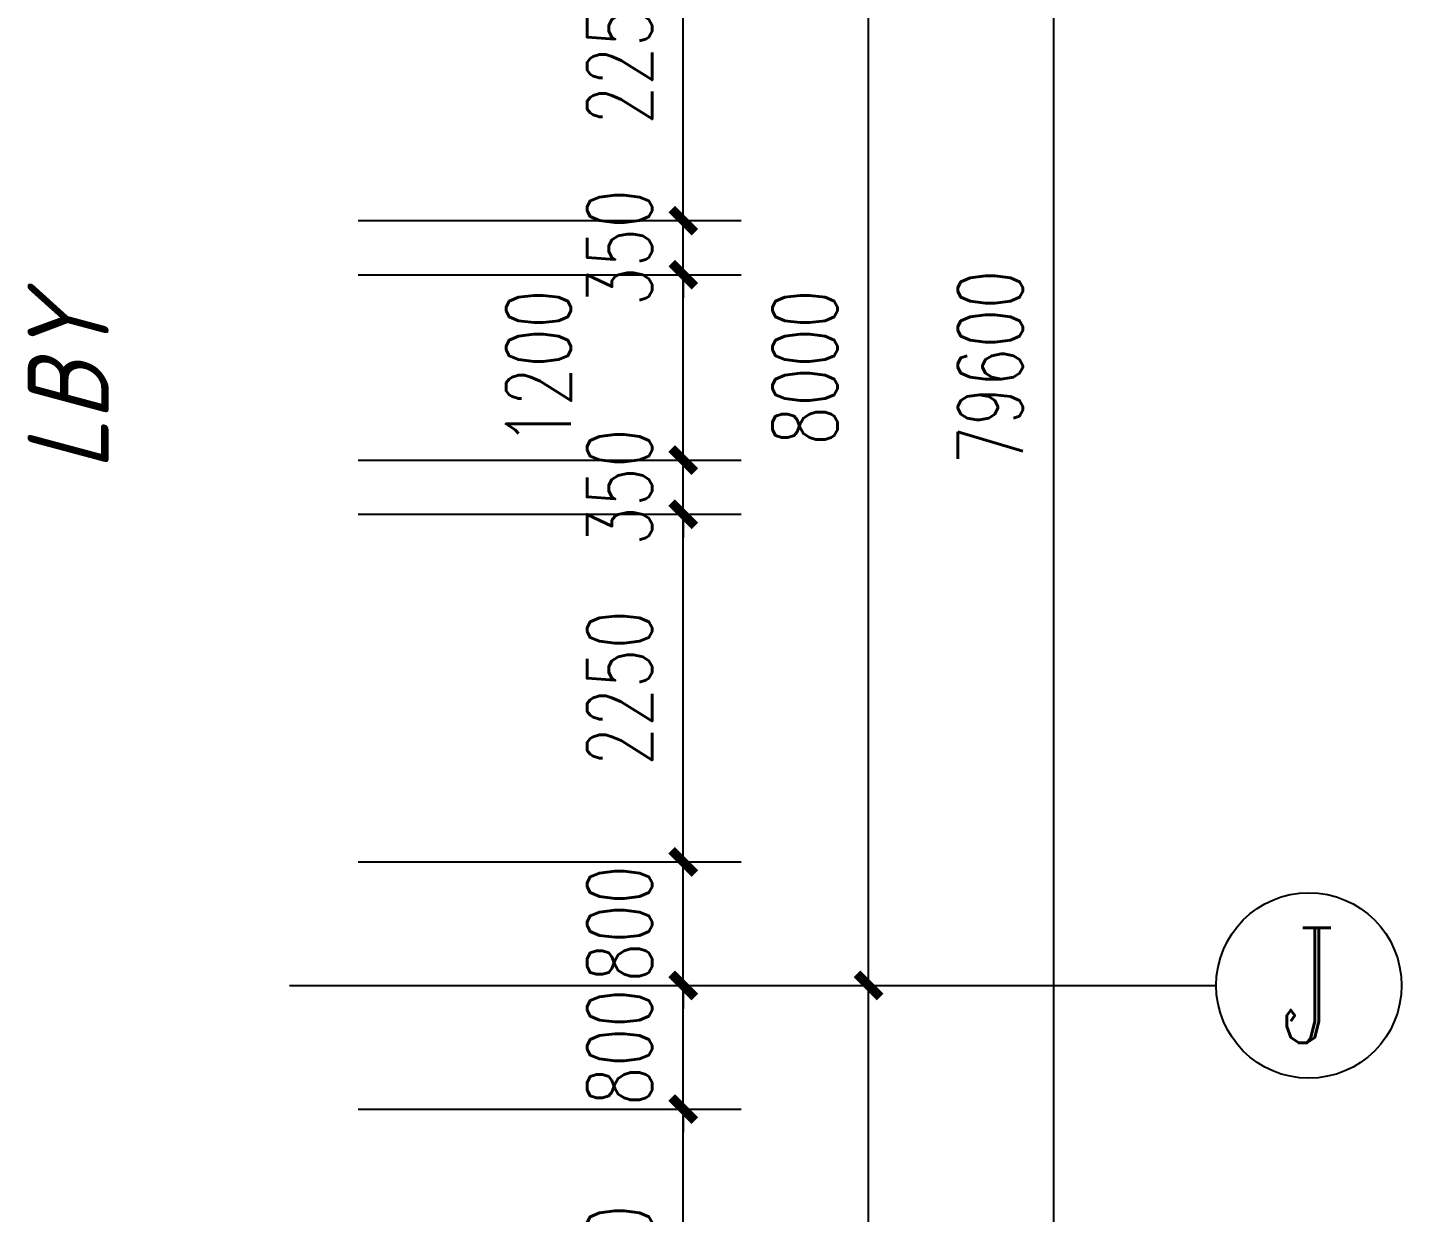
# Model space of a CAD drawing. Extents: x 0 to 2972856, y -1269770 to 0.
# Drawn here: x 2782160 to 2791056, y -1057825 to -1050156 of the extents above; entities that cross this region are included whole.
import ezdxf
from ezdxf.enums import TextEntityAlignment as Align

# ---------------------------------------------------------------- set-up
doc = ezdxf.new("R2010")
doc.units = 0
doc.header["$LTSCALE"] = 1000
doc.header["$PDSIZE"] = 50
doc.layers.add('1-建筑底图', color=8, linetype='Continuous')
doc.layers.add('AXIS_TEXT', color=7, linetype='Continuous')
doc.styles.add('_TCH_AXIS', font='COMPLEX', dxfattribs={"bigfont": 'GBCBIG'})
doc.styles.add('A_DIM_T3', font='SIMPLEX', dxfattribs={"width": 0.7, "bigfont": 'HZ'})
doc.styles.add('COMPLEX', font='COMPLEX')
doc.styles.get("Standard").update_dxf_attribs({"font": 'gbeitc.shx', "bigfont": 'gbcbig.shx'})
doc.dimstyles.new('_TCH_ARCH&&150', dxfattribs={"dimtxt": 420, "dimasz": 150, "dimexe": 375, "dimexo": 450, "dimgap": 202.5, "dimtad": 1, "dimdec": 0, "dimzin": 0, "dimdsep": 46, "dimtxsty": 'A_DIM_T3', "dimblk": 'ARCHTICK', "dimcen": 0.09, "dimclrt": 7, "dimazin": 2, "dimtfac": 1, "dimtdec": 0, "dimtix": 1, "dimtmove": 2, "dimatfit": 3, "dimfxl": 150, "dimtolj": 1, "dimtzin": 0, "dimarcsym": 0})

# ---------------------------------------------------------------- blocks, each defined once
blk = doc.blocks.new('_ArchTick')
at = {"color": 0, "linetype": 'ByBlock', "const_width": 0.4}
blk.add_lwpolyline([(-0.5, -0.5), (0.5, 0.5)], dxfattribs=at)
blk = doc.blocks.new('*D205')
at = {"layer": '1-建筑底图', "color": 0, "lineweight": -2, "transparency": 16777216}
for p, q in [((108850, 77400), (113725, 77400)), ((113350, -2200), (113350, 77400)), ((108850, -2200), (113725, -2200))]:
    blk.add_line(p, q, dxfattribs=at)
at = {"layer": 'Defpoints', "color": 0, "transparency": 16777216}
for p in [(108400, 77400), (113350, 77400), (108400, -2200)]:
    blk.add_point(p, dxfattribs=at)
at = {"layer": '1-建筑底图', "color": 0, "lineweight": -2, "transparency": 16777216, "xscale": 150, "yscale": 150, "zscale": 150}
for p, rotation in [((113350, 77400), 90), ((113350, -2200), 270)]:
    blk.add_blockref('_ArchTick', p, dxfattribs=dict(at, rotation=rotation))
at = {"layer": '1-建筑底图', "color": 7, "transparency": 16777216, "insert": (112937.5, 37600), "char_height": 420, "attachment_point": 5, "rotation": 90, "style": 'A_DIM_T3'}
blk.add_mtext('\\A1;79600', dxfattribs=at)
blk = doc.blocks.new('*D212')
at = {"layer": '1-建筑底图', "color": 0, "lineweight": -2, "transparency": 16777216}
for p, q in [((108850, 33600), (112525, 33600)), ((112150, 25600), (112150, 33600)), ((108850, 25600), (112525, 25600))]:
    blk.add_line(p, q, dxfattribs=at)
at = {"layer": 'Defpoints', "color": 0, "transparency": 16777216}
for p in [(108400, 33600), (112150, 33600), (108400, 25600)]:
    blk.add_point(p, dxfattribs=at)
at = {"layer": '1-建筑底图', "color": 0, "lineweight": -2, "transparency": 16777216, "xscale": 150, "yscale": 150, "zscale": 150}
for p, rotation in [((112150, 33600), 90), ((112150, 25600), 270)]:
    blk.add_blockref('_ArchTick', p, dxfattribs=dict(at, rotation=rotation))
at = {"layer": '1-建筑底图', "color": 7, "transparency": 16777216, "insert": (111737.5, 29600), "char_height": 420, "attachment_point": 5, "rotation": 90, "style": 'A_DIM_T3'}
blk.add_mtext('\\A1;8000', dxfattribs=at)
blk = doc.blocks.new('*D213')
at = {"layer": '1-建筑底图', "color": 0, "lineweight": -2, "transparency": 16777216}
for p, q in [((108850, 41600), (112525, 41600)), ((112150, 33600), (112150, 41600)), ((108850, 33600), (112525, 33600))]:
    blk.add_line(p, q, dxfattribs=at)
at = {"layer": 'Defpoints', "color": 0, "transparency": 16777216}
for p in [(108400, 41600), (112150, 41600), (108400, 33600)]:
    blk.add_point(p, dxfattribs=at)
at = {"layer": '1-建筑底图', "color": 0, "lineweight": -2, "transparency": 16777216, "xscale": 150, "yscale": 150, "zscale": 150}
for p, rotation in [((112150, 41600), 90), ((112150, 33600), 270)]:
    blk.add_blockref('_ArchTick', p, dxfattribs=dict(at, rotation=rotation))
at = {"layer": '1-建筑底图', "color": 7, "transparency": 16777216, "insert": (111737.5, 37600), "char_height": 420, "attachment_point": 5, "rotation": 90, "style": 'A_DIM_T3'}
blk.add_mtext('\\A1;8000', dxfattribs=at)
blk = doc.blocks.new('*D777')
at = {"layer": '1-建筑底图', "color": 0, "lineweight": -2, "transparency": 16777216}
for p, q in [((108845, 32800), (111325, 32800)), ((110950, 30550), (110950, 32800)), ((108845, 30550), (111325, 30550))]:
    blk.add_line(p, q, dxfattribs=at)
at = {"layer": 'Defpoints', "color": 0, "transparency": 16777216}
for p in [(108395, 32800), (110950, 32800), (108395, 30550)]:
    blk.add_point(p, dxfattribs=at)
at = {"layer": '1-建筑底图', "color": 0, "lineweight": -2, "transparency": 16777216, "xscale": 150, "yscale": 150, "zscale": 150}
for p, rotation in [((110950, 32800), 90), ((110950, 30550), 270)]:
    blk.add_blockref('_ArchTick', p, dxfattribs=dict(at, rotation=rotation))
at = {"layer": '1-建筑底图', "color": 7, "transparency": 16777216, "insert": (110537.5, 31675), "char_height": 420, "attachment_point": 5, "rotation": 90, "style": 'A_DIM_T3'}
blk.add_mtext('\\A1;2250', dxfattribs=at)
blk = doc.blocks.new('*D778')
at = {"layer": '1-建筑底图', "color": 0, "lineweight": -2, "transparency": 16777216}
for p, q in [((110950, 33600), (110950, 33750)), ((108845, 33600), (111325, 33600)), ((110950, 32800), (110950, 33600)), ((108845, 32800), (111325, 32800)), ((110950, 32800), (110950, 32650))]:
    blk.add_line(p, q, dxfattribs=at)
at = {"layer": 'Defpoints', "color": 0, "transparency": 16777216}
for p in [(108395, 33600), (110950, 33600), (108395, 32800)]:
    blk.add_point(p, dxfattribs=at)
at = {"layer": '1-建筑底图', "color": 0, "lineweight": -2, "transparency": 16777216, "xscale": 150, "yscale": 150, "zscale": 150}
for p, rotation in [((110950, 33600), 270), ((110950, 32800), 90)]:
    blk.add_blockref('_ArchTick', p, dxfattribs=dict(at, rotation=rotation))
at = {"layer": '1-建筑底图', "color": 7, "transparency": 16777216, "insert": (110537.5, 33200), "char_height": 420, "attachment_point": 5, "rotation": 90, "style": 'A_DIM_T3'}
blk.add_mtext('\\A1;800', dxfattribs=at)
blk = doc.blocks.new('*D779')
at = {"layer": '1-建筑底图', "color": 0, "lineweight": -2, "transparency": 16777216}
for p, q in [((110950, 34400), (110950, 34550)), ((108845, 34400), (111325, 34400)), ((110950, 33600), (110950, 34400)), ((108845, 33600), (111325, 33600)), ((110950, 33600), (110950, 33450))]:
    blk.add_line(p, q, dxfattribs=at)
at = {"layer": 'Defpoints', "color": 0, "transparency": 16777216}
for p in [(108395, 34400), (110950, 34400), (108395, 33600)]:
    blk.add_point(p, dxfattribs=at)
at = {"layer": '1-建筑底图', "color": 0, "lineweight": -2, "transparency": 16777216, "xscale": 150, "yscale": 150, "zscale": 150}
for p, rotation in [((110950, 34400), 270), ((110950, 33600), 90)]:
    blk.add_blockref('_ArchTick', p, dxfattribs=dict(at, rotation=rotation))
at = {"layer": '1-建筑底图', "color": 7, "transparency": 16777216, "insert": (110537.5, 34000), "char_height": 420, "attachment_point": 5, "rotation": 90, "style": 'A_DIM_T3'}
blk.add_mtext('\\A1;800', dxfattribs=at)
blk = doc.blocks.new('*D780')
at = {"layer": '1-建筑底图', "color": 0, "lineweight": -2, "transparency": 16777216}
for p, q in [((108845, 36650), (111325, 36650)), ((110950, 34400), (110950, 36650)), ((108845, 34400), (111325, 34400))]:
    blk.add_line(p, q, dxfattribs=at)
at = {"layer": 'Defpoints', "color": 0, "transparency": 16777216}
for p in [(108395, 36650), (110950, 36650), (108395, 34400)]:
    blk.add_point(p, dxfattribs=at)
at = {"layer": '1-建筑底图', "color": 0, "lineweight": -2, "transparency": 16777216, "xscale": 150, "yscale": 150, "zscale": 150}
for p, rotation in [((110950, 36650), 90), ((110950, 34400), 270)]:
    blk.add_blockref('_ArchTick', p, dxfattribs=dict(at, rotation=rotation))
at = {"layer": '1-建筑底图', "color": 7, "transparency": 16777216, "insert": (110537.5, 35525), "char_height": 420, "attachment_point": 5, "rotation": 90, "style": 'A_DIM_T3'}
blk.add_mtext('\\A1;2250', dxfattribs=at)
blk = doc.blocks.new('*D781')
at = {"layer": '1-建筑底图', "color": 0, "lineweight": -2, "transparency": 16777216}
for p, q in [((110950, 37000), (110950, 37150)), ((108845, 37000), (111325, 37000)), ((110950, 36650), (110950, 37000)), ((108845, 36650), (111325, 36650)), ((110950, 36650), (110950, 36500))]:
    blk.add_line(p, q, dxfattribs=at)
at = {"layer": 'Defpoints', "color": 0, "transparency": 16777216}
for p in [(108395, 37000), (110950, 37000), (108395, 36650)]:
    blk.add_point(p, dxfattribs=at)
at = {"layer": '1-建筑底图', "color": 0, "lineweight": -2, "transparency": 16777216, "xscale": 150, "yscale": 150, "zscale": 150}
for p, rotation in [((110950, 37000), 270), ((110950, 36650), 90)]:
    blk.add_blockref('_ArchTick', p, dxfattribs=dict(at, rotation=rotation))
at = {"layer": '1-建筑底图', "color": 7, "transparency": 16777216, "insert": (110537.5, 36825), "char_height": 420, "attachment_point": 5, "rotation": 90, "style": 'A_DIM_T3'}
blk.add_mtext('\\A1;350', dxfattribs=at)
blk = doc.blocks.new('*D782')
at = {"layer": '1-建筑底图', "color": 0, "lineweight": -2, "transparency": 16777216}
for p, q in [((108845, 38200), (111325, 38200)), ((110950, 37000), (110950, 38200)), ((108845, 37000), (111325, 37000))]:
    blk.add_line(p, q, dxfattribs=at)
at = {"layer": 'Defpoints', "color": 0, "transparency": 16777216}
for p in [(108395, 38200), (110950, 38200), (108395, 37000)]:
    blk.add_point(p, dxfattribs=at)
at = {"layer": '1-建筑底图', "color": 0, "lineweight": -2, "transparency": 16777216, "xscale": 150, "yscale": 150, "zscale": 150}
for p, rotation in [((110950, 38200), 90), ((110950, 37000), 270)]:
    blk.add_blockref('_ArchTick', p, dxfattribs=dict(at, rotation=rotation))
at = {"layer": '1-建筑底图', "color": 7, "transparency": 16777216, "insert": (110012.5, 37600), "char_height": 420, "attachment_point": 5, "rotation": 90, "style": 'A_DIM_T3'}
blk.add_mtext('\\A1;1200', dxfattribs=at)
blk = doc.blocks.new('*D783')
at = {"layer": '1-建筑底图', "color": 0, "lineweight": -2, "transparency": 16777216}
for p, q in [((110950, 38550), (110950, 38700)), ((108845, 38550), (111325, 38550)), ((110950, 38200), (110950, 38550)), ((108845, 38200), (111325, 38200)), ((110950, 38200), (110950, 38050))]:
    blk.add_line(p, q, dxfattribs=at)
at = {"layer": 'Defpoints', "color": 0, "transparency": 16777216}
for p in [(108395, 38550), (110950, 38550), (108395, 38200)]:
    blk.add_point(p, dxfattribs=at)
at = {"layer": '1-建筑底图', "color": 0, "lineweight": -2, "transparency": 16777216, "xscale": 150, "yscale": 150, "zscale": 150}
for p, rotation in [((110950, 38550), 270), ((110950, 38200), 90)]:
    blk.add_blockref('_ArchTick', p, dxfattribs=dict(at, rotation=rotation))
at = {"layer": '1-建筑底图', "color": 7, "transparency": 16777216, "insert": (110537.5, 38375), "char_height": 420, "attachment_point": 5, "rotation": 90, "style": 'A_DIM_T3'}
blk.add_mtext('\\A1;350', dxfattribs=at)
blk = doc.blocks.new('*D784')
at = {"layer": '1-建筑底图', "color": 0, "lineweight": -2, "transparency": 16777216}
for p, q in [((108845, 40800), (111325, 40800)), ((110950, 38550), (110950, 40800)), ((108845, 38550), (111325, 38550))]:
    blk.add_line(p, q, dxfattribs=at)
at = {"layer": 'Defpoints', "color": 0, "transparency": 16777216}
for p in [(108395, 40800), (110950, 40800), (108395, 38550)]:
    blk.add_point(p, dxfattribs=at)
at = {"layer": '1-建筑底图', "color": 0, "lineweight": -2, "transparency": 16777216, "xscale": 150, "yscale": 150, "zscale": 150}
for p, rotation in [((110950, 40800), 90), ((110950, 38550), 270)]:
    blk.add_blockref('_ArchTick', p, dxfattribs=dict(at, rotation=rotation))
at = {"layer": '1-建筑底图', "color": 7, "transparency": 16777216, "insert": (110537.5, 39675), "char_height": 420, "attachment_point": 5, "rotation": 90, "style": 'A_DIM_T3'}
blk.add_mtext('\\A1;2250', dxfattribs=at)
blk = doc.blocks.new('*D820')
at = {"layer": '1-建筑底图', "color": 0, "lineweight": -2, "transparency": 16777216}
for p, q in [((108850, 77400), (113725, 77400)), ((113350, -2200), (113350, 77400)), ((108850, -2200), (113725, -2200))]:
    blk.add_line(p, q, dxfattribs=at)
at = {"layer": 'Defpoints', "color": 0, "transparency": 16777216}
for p in [(108400, 77400), (113350, 77400), (108400, -2200)]:
    blk.add_point(p, dxfattribs=at)
at = {"layer": '1-建筑底图', "color": 0, "lineweight": -2, "transparency": 16777216, "xscale": 150, "yscale": 150, "zscale": 150}
for p, rotation in [((113350, 77400), 90), ((113350, -2200), 270)]:
    blk.add_blockref('_ArchTick', p, dxfattribs=dict(at, rotation=rotation))
at = {"layer": '1-建筑底图', "color": 7, "transparency": 16777216, "insert": (112937.5, 37600), "char_height": 420, "attachment_point": 5, "rotation": 90, "style": 'A_DIM_T3'}
blk.add_mtext('\\A1;79600', dxfattribs=at)
blk = doc.blocks.new('*D827')
at = {"layer": '1-建筑底图', "color": 0, "lineweight": -2, "transparency": 16777216}
for p, q in [((108850, 33600), (112525, 33600)), ((112150, 25600), (112150, 33600)), ((108850, 25600), (112525, 25600))]:
    blk.add_line(p, q, dxfattribs=at)
at = {"layer": 'Defpoints', "color": 0, "transparency": 16777216}
for p in [(108400, 33600), (112150, 33600), (108400, 25600)]:
    blk.add_point(p, dxfattribs=at)
at = {"layer": '1-建筑底图', "color": 0, "lineweight": -2, "transparency": 16777216, "xscale": 150, "yscale": 150, "zscale": 150}
for p, rotation in [((112150, 33600), 90), ((112150, 25600), 270)]:
    blk.add_blockref('_ArchTick', p, dxfattribs=dict(at, rotation=rotation))
at = {"layer": '1-建筑底图', "color": 7, "transparency": 16777216, "insert": (111737.5, 29600), "char_height": 420, "attachment_point": 5, "rotation": 90, "style": 'A_DIM_T3'}
blk.add_mtext('\\A1;8000', dxfattribs=at)
blk = doc.blocks.new('*D828')
at = {"layer": '1-建筑底图', "color": 0, "lineweight": -2, "transparency": 16777216}
for p, q in [((108850, 41600), (112525, 41600)), ((112150, 33600), (112150, 41600)), ((108850, 33600), (112525, 33600))]:
    blk.add_line(p, q, dxfattribs=at)
at = {"layer": 'Defpoints', "color": 0, "transparency": 16777216}
for p in [(108400, 41600), (112150, 41600), (108400, 33600)]:
    blk.add_point(p, dxfattribs=at)
at = {"layer": '1-建筑底图', "color": 0, "lineweight": -2, "transparency": 16777216, "xscale": 150, "yscale": 150, "zscale": 150}
for p, rotation in [((112150, 41600), 90), ((112150, 33600), 270)]:
    blk.add_blockref('_ArchTick', p, dxfattribs=dict(at, rotation=rotation))
at = {"layer": '1-建筑底图', "color": 7, "transparency": 16777216, "insert": (111737.5, 37600), "char_height": 420, "attachment_point": 5, "rotation": 90, "style": 'A_DIM_T3'}
blk.add_mtext('\\A1;8000', dxfattribs=at)
blk = doc.blocks.new('*D1084')
at = {"layer": '1-建筑底图', "color": 0, "lineweight": -2, "transparency": 16777216}
for p, q in [((108845, 32800), (111325, 32800)), ((110950, 30550), (110950, 32800)), ((108845, 30550), (111325, 30550))]:
    blk.add_line(p, q, dxfattribs=at)
at = {"layer": 'Defpoints', "color": 0, "transparency": 16777216}
for p in [(108395, 32800), (110950, 32800), (108395, 30550)]:
    blk.add_point(p, dxfattribs=at)
at = {"layer": '1-建筑底图', "color": 0, "lineweight": -2, "transparency": 16777216, "xscale": 150, "yscale": 150, "zscale": 150}
for p, rotation in [((110950, 32800), 90), ((110950, 30550), 270)]:
    blk.add_blockref('_ArchTick', p, dxfattribs=dict(at, rotation=rotation))
at = {"layer": '1-建筑底图', "color": 7, "transparency": 16777216, "insert": (110537.5, 31675), "char_height": 420, "attachment_point": 5, "rotation": 90, "style": 'A_DIM_T3'}
blk.add_mtext('\\A1;2250', dxfattribs=at)
blk = doc.blocks.new('*D1085')
at = {"layer": '1-建筑底图', "color": 0, "lineweight": -2, "transparency": 16777216}
for p, q in [((110950, 33600), (110950, 33750)), ((108845, 33600), (111325, 33600)), ((110950, 32800), (110950, 33600)), ((108845, 32800), (111325, 32800)), ((110950, 32800), (110950, 32650))]:
    blk.add_line(p, q, dxfattribs=at)
at = {"layer": 'Defpoints', "color": 0, "transparency": 16777216}
for p in [(108395, 33600), (110950, 33600), (108395, 32800)]:
    blk.add_point(p, dxfattribs=at)
at = {"layer": '1-建筑底图', "color": 0, "lineweight": -2, "transparency": 16777216, "xscale": 150, "yscale": 150, "zscale": 150}
for p, rotation in [((110950, 33600), 270), ((110950, 32800), 90)]:
    blk.add_blockref('_ArchTick', p, dxfattribs=dict(at, rotation=rotation))
at = {"layer": '1-建筑底图', "color": 7, "transparency": 16777216, "insert": (110537.5, 33200), "char_height": 420, "attachment_point": 5, "rotation": 90, "style": 'A_DIM_T3'}
blk.add_mtext('\\A1;800', dxfattribs=at)
blk = doc.blocks.new('*D1086')
at = {"layer": '1-建筑底图', "color": 0, "lineweight": -2, "transparency": 16777216}
for p, q in [((110950, 34400), (110950, 34550)), ((108845, 34400), (111325, 34400)), ((110950, 33600), (110950, 34400)), ((108845, 33600), (111325, 33600)), ((110950, 33600), (110950, 33450))]:
    blk.add_line(p, q, dxfattribs=at)
at = {"layer": 'Defpoints', "color": 0, "transparency": 16777216}
for p in [(108395, 34400), (110950, 34400), (108395, 33600)]:
    blk.add_point(p, dxfattribs=at)
at = {"layer": '1-建筑底图', "color": 0, "lineweight": -2, "transparency": 16777216, "xscale": 150, "yscale": 150, "zscale": 150}
for p, rotation in [((110950, 34400), 270), ((110950, 33600), 90)]:
    blk.add_blockref('_ArchTick', p, dxfattribs=dict(at, rotation=rotation))
at = {"layer": '1-建筑底图', "color": 7, "transparency": 16777216, "insert": (110537.5, 34000), "char_height": 420, "attachment_point": 5, "rotation": 90, "style": 'A_DIM_T3'}
blk.add_mtext('\\A1;800', dxfattribs=at)
blk = doc.blocks.new('*D1087')
at = {"layer": '1-建筑底图', "color": 0, "lineweight": -2, "transparency": 16777216}
for p, q in [((108845, 36650), (111325, 36650)), ((110950, 34400), (110950, 36650)), ((108845, 34400), (111325, 34400))]:
    blk.add_line(p, q, dxfattribs=at)
at = {"layer": 'Defpoints', "color": 0, "transparency": 16777216}
for p in [(108395, 36650), (110950, 36650), (108395, 34400)]:
    blk.add_point(p, dxfattribs=at)
at = {"layer": '1-建筑底图', "color": 0, "lineweight": -2, "transparency": 16777216, "xscale": 150, "yscale": 150, "zscale": 150}
for p, rotation in [((110950, 36650), 90), ((110950, 34400), 270)]:
    blk.add_blockref('_ArchTick', p, dxfattribs=dict(at, rotation=rotation))
at = {"layer": '1-建筑底图', "color": 7, "transparency": 16777216, "insert": (110537.5, 35525), "char_height": 420, "attachment_point": 5, "rotation": 90, "style": 'A_DIM_T3'}
blk.add_mtext('\\A1;2250', dxfattribs=at)
blk = doc.blocks.new('*D1088')
at = {"layer": '1-建筑底图', "color": 0, "lineweight": -2, "transparency": 16777216}
for p, q in [((110950, 37000), (110950, 37150)), ((108845, 37000), (111325, 37000)), ((110950, 36650), (110950, 37000)), ((108845, 36650), (111325, 36650)), ((110950, 36650), (110950, 36500))]:
    blk.add_line(p, q, dxfattribs=at)
at = {"layer": 'Defpoints', "color": 0, "transparency": 16777216}
for p in [(108395, 37000), (110950, 37000), (108395, 36650)]:
    blk.add_point(p, dxfattribs=at)
at = {"layer": '1-建筑底图', "color": 0, "lineweight": -2, "transparency": 16777216, "xscale": 150, "yscale": 150, "zscale": 150}
for p, rotation in [((110950, 37000), 270), ((110950, 36650), 90)]:
    blk.add_blockref('_ArchTick', p, dxfattribs=dict(at, rotation=rotation))
at = {"layer": '1-建筑底图', "color": 7, "transparency": 16777216, "insert": (110537.5, 36825), "char_height": 420, "attachment_point": 5, "rotation": 90, "style": 'A_DIM_T3'}
blk.add_mtext('\\A1;350', dxfattribs=at)
blk = doc.blocks.new('*D1089')
at = {"layer": '1-建筑底图', "color": 0, "lineweight": -2, "transparency": 16777216}
for p, q in [((108845, 38200), (111325, 38200)), ((110950, 37000), (110950, 38200)), ((108845, 37000), (111325, 37000))]:
    blk.add_line(p, q, dxfattribs=at)
at = {"layer": 'Defpoints', "color": 0, "transparency": 16777216}
for p in [(108395, 38200), (110950, 38200), (108395, 37000)]:
    blk.add_point(p, dxfattribs=at)
at = {"layer": '1-建筑底图', "color": 0, "lineweight": -2, "transparency": 16777216, "xscale": 150, "yscale": 150, "zscale": 150}
for p, rotation in [((110950, 38200), 90), ((110950, 37000), 270)]:
    blk.add_blockref('_ArchTick', p, dxfattribs=dict(at, rotation=rotation))
at = {"layer": '1-建筑底图', "color": 7, "transparency": 16777216, "insert": (110012.5, 37600), "char_height": 420, "attachment_point": 5, "rotation": 90, "style": 'A_DIM_T3'}
blk.add_mtext('\\A1;1200', dxfattribs=at)
blk = doc.blocks.new('*D1090')
at = {"layer": '1-建筑底图', "color": 0, "lineweight": -2, "transparency": 16777216}
for p, q in [((110950, 38550), (110950, 38700)), ((108845, 38550), (111325, 38550)), ((110950, 38200), (110950, 38550)), ((108845, 38200), (111325, 38200)), ((110950, 38200), (110950, 38050))]:
    blk.add_line(p, q, dxfattribs=at)
at = {"layer": 'Defpoints', "color": 0, "transparency": 16777216}
for p in [(108395, 38550), (110950, 38550), (108395, 38200)]:
    blk.add_point(p, dxfattribs=at)
at = {"layer": '1-建筑底图', "color": 0, "lineweight": -2, "transparency": 16777216, "xscale": 150, "yscale": 150, "zscale": 150}
for p, rotation in [((110950, 38550), 270), ((110950, 38200), 90)]:
    blk.add_blockref('_ArchTick', p, dxfattribs=dict(at, rotation=rotation))
at = {"layer": '1-建筑底图', "color": 7, "transparency": 16777216, "insert": (110537.5, 38375), "char_height": 420, "attachment_point": 5, "rotation": 90, "style": 'A_DIM_T3'}
blk.add_mtext('\\A1;350', dxfattribs=at)
blk = doc.blocks.new('*D1091')
at = {"layer": '1-建筑底图', "color": 0, "lineweight": -2, "transparency": 16777216}
for p, q in [((108845, 40800), (111325, 40800)), ((110950, 38550), (110950, 40800)), ((108845, 38550), (111325, 38550))]:
    blk.add_line(p, q, dxfattribs=at)
at = {"layer": 'Defpoints', "color": 0, "transparency": 16777216}
for p in [(108395, 40800), (110950, 40800), (108395, 38550)]:
    blk.add_point(p, dxfattribs=at)
at = {"layer": '1-建筑底图', "color": 0, "lineweight": -2, "transparency": 16777216, "xscale": 150, "yscale": 150, "zscale": 150}
for p, rotation in [((110950, 40800), 90), ((110950, 38550), 270)]:
    blk.add_blockref('_ArchTick', p, dxfattribs=dict(at, rotation=rotation))
at = {"layer": '1-建筑底图', "color": 7, "transparency": 16777216, "insert": (110537.5, 39675), "char_height": 420, "attachment_point": 5, "rotation": 90, "style": 'A_DIM_T3'}
blk.add_mtext('\\A1;2250', dxfattribs=at)
blk = doc.blocks.new('_AXISO')
blk.add_circle((0, 0), 0.5)
at = {"layer": 'AXIS_TEXT', "style": 'COMPLEX', "width": 1.041667}
blk.add_attdef('A', text='', height=0.56, dxfattribs=at).set_placement((-0.25, -0.28), (0.25, -0.28), align=Align.FIT)
blk = doc.blocks.new('*D423')
at = {"layer": '1-建筑底图', "color": 0, "lineweight": -2, "transparency": 16777216}
for p, q in [((108850, 77400), (113725, 77400)), ((113350, -2200), (113350, 77400)), ((108850, -2200), (113725, -2200))]:
    blk.add_line(p, q, dxfattribs=at)
at = {"layer": 'Defpoints', "color": 0, "transparency": 16777216}
for p in [(108400, 77400), (113350, 77400), (108400, -2200)]:
    blk.add_point(p, dxfattribs=at)
at = {"layer": '1-建筑底图', "color": 0, "lineweight": -2, "transparency": 16777216, "xscale": 150, "yscale": 150, "zscale": 150}
for p, rotation in [((113350, 77400), 90), ((113350, -2200), 270)]:
    blk.add_blockref('_ArchTick', p, dxfattribs=dict(at, rotation=rotation))
at = {"layer": '1-建筑底图', "color": 7, "transparency": 16777216, "insert": (112937.5, 37600), "char_height": 420, "attachment_point": 5, "rotation": 90, "style": 'A_DIM_T3'}
blk.add_mtext('\\A1;79600', dxfattribs=at)
blk = doc.blocks.new('*D430')
at = {"layer": '1-建筑底图', "color": 0, "lineweight": -2, "transparency": 16777216}
for p, q in [((108850, 33600), (112525, 33600)), ((112150, 25600), (112150, 33600)), ((108850, 25600), (112525, 25600))]:
    blk.add_line(p, q, dxfattribs=at)
at = {"layer": 'Defpoints', "color": 0, "transparency": 16777216}
for p in [(108400, 33600), (112150, 33600), (108400, 25600)]:
    blk.add_point(p, dxfattribs=at)
at = {"layer": '1-建筑底图', "color": 0, "lineweight": -2, "transparency": 16777216, "xscale": 150, "yscale": 150, "zscale": 150}
for p, rotation in [((112150, 33600), 90), ((112150, 25600), 270)]:
    blk.add_blockref('_ArchTick', p, dxfattribs=dict(at, rotation=rotation))
at = {"layer": '1-建筑底图', "color": 7, "transparency": 16777216, "insert": (111737.5, 29600), "char_height": 420, "attachment_point": 5, "rotation": 90, "style": 'A_DIM_T3'}
blk.add_mtext('\\A1;8000', dxfattribs=at)
blk = doc.blocks.new('*D431')
at = {"layer": '1-建筑底图', "color": 0, "lineweight": -2, "transparency": 16777216}
for p, q in [((108850, 41600), (112525, 41600)), ((112150, 33600), (112150, 41600)), ((108850, 33600), (112525, 33600))]:
    blk.add_line(p, q, dxfattribs=at)
at = {"layer": 'Defpoints', "color": 0, "transparency": 16777216}
for p in [(108400, 41600), (112150, 41600), (108400, 33600)]:
    blk.add_point(p, dxfattribs=at)
at = {"layer": '1-建筑底图', "color": 0, "lineweight": -2, "transparency": 16777216, "xscale": 150, "yscale": 150, "zscale": 150}
for p, rotation in [((112150, 41600), 90), ((112150, 33600), 270)]:
    blk.add_blockref('_ArchTick', p, dxfattribs=dict(at, rotation=rotation))
at = {"layer": '1-建筑底图', "color": 7, "transparency": 16777216, "insert": (111737.5, 37600), "char_height": 420, "attachment_point": 5, "rotation": 90, "style": 'A_DIM_T3'}
blk.add_mtext('\\A1;8000', dxfattribs=at)
blk = doc.blocks.new('*D687')
at = {"layer": '1-建筑底图', "color": 0, "lineweight": -2, "transparency": 16777216}
for p, q in [((108845, 32800), (111325, 32800)), ((110950, 30550), (110950, 32800)), ((108845, 30550), (111325, 30550))]:
    blk.add_line(p, q, dxfattribs=at)
at = {"layer": 'Defpoints', "color": 0, "transparency": 16777216}
for p in [(108395, 32800), (110950, 32800), (108395, 30550)]:
    blk.add_point(p, dxfattribs=at)
at = {"layer": '1-建筑底图', "color": 0, "lineweight": -2, "transparency": 16777216, "xscale": 150, "yscale": 150, "zscale": 150}
for p, rotation in [((110950, 32800), 90), ((110950, 30550), 270)]:
    blk.add_blockref('_ArchTick', p, dxfattribs=dict(at, rotation=rotation))
at = {"layer": '1-建筑底图', "color": 7, "transparency": 16777216, "insert": (110537.5, 31675), "char_height": 420, "attachment_point": 5, "rotation": 90, "style": 'A_DIM_T3'}
blk.add_mtext('\\A1;2250', dxfattribs=at)
blk = doc.blocks.new('*D688')
at = {"layer": '1-建筑底图', "color": 0, "lineweight": -2, "transparency": 16777216}
for p, q in [((110950, 33600), (110950, 33750)), ((108845, 33600), (111325, 33600)), ((110950, 32800), (110950, 33600)), ((108845, 32800), (111325, 32800)), ((110950, 32800), (110950, 32650))]:
    blk.add_line(p, q, dxfattribs=at)
at = {"layer": 'Defpoints', "color": 0, "transparency": 16777216}
for p in [(108395, 33600), (110950, 33600), (108395, 32800)]:
    blk.add_point(p, dxfattribs=at)
at = {"layer": '1-建筑底图', "color": 0, "lineweight": -2, "transparency": 16777216, "xscale": 150, "yscale": 150, "zscale": 150}
for p, rotation in [((110950, 33600), 270), ((110950, 32800), 90)]:
    blk.add_blockref('_ArchTick', p, dxfattribs=dict(at, rotation=rotation))
at = {"layer": '1-建筑底图', "color": 7, "transparency": 16777216, "insert": (110537.5, 33200), "char_height": 420, "attachment_point": 5, "rotation": 90, "style": 'A_DIM_T3'}
blk.add_mtext('\\A1;800', dxfattribs=at)
blk = doc.blocks.new('*D689')
at = {"layer": '1-建筑底图', "color": 0, "lineweight": -2, "transparency": 16777216}
for p, q in [((110950, 34400), (110950, 34550)), ((108845, 34400), (111325, 34400)), ((110950, 33600), (110950, 34400)), ((108845, 33600), (111325, 33600)), ((110950, 33600), (110950, 33450))]:
    blk.add_line(p, q, dxfattribs=at)
at = {"layer": 'Defpoints', "color": 0, "transparency": 16777216}
for p in [(108395, 34400), (110950, 34400), (108395, 33600)]:
    blk.add_point(p, dxfattribs=at)
at = {"layer": '1-建筑底图', "color": 0, "lineweight": -2, "transparency": 16777216, "xscale": 150, "yscale": 150, "zscale": 150}
for p, rotation in [((110950, 34400), 270), ((110950, 33600), 90)]:
    blk.add_blockref('_ArchTick', p, dxfattribs=dict(at, rotation=rotation))
at = {"layer": '1-建筑底图', "color": 7, "transparency": 16777216, "insert": (110537.5, 34000), "char_height": 420, "attachment_point": 5, "rotation": 90, "style": 'A_DIM_T3'}
blk.add_mtext('\\A1;800', dxfattribs=at)
blk = doc.blocks.new('*D690')
at = {"layer": '1-建筑底图', "color": 0, "lineweight": -2, "transparency": 16777216}
for p, q in [((108845, 36650), (111325, 36650)), ((110950, 34400), (110950, 36650)), ((108845, 34400), (111325, 34400))]:
    blk.add_line(p, q, dxfattribs=at)
at = {"layer": 'Defpoints', "color": 0, "transparency": 16777216}
for p in [(108395, 36650), (110950, 36650), (108395, 34400)]:
    blk.add_point(p, dxfattribs=at)
at = {"layer": '1-建筑底图', "color": 0, "lineweight": -2, "transparency": 16777216, "xscale": 150, "yscale": 150, "zscale": 150}
for p, rotation in [((110950, 36650), 90), ((110950, 34400), 270)]:
    blk.add_blockref('_ArchTick', p, dxfattribs=dict(at, rotation=rotation))
at = {"layer": '1-建筑底图', "color": 7, "transparency": 16777216, "insert": (110537.5, 35525), "char_height": 420, "attachment_point": 5, "rotation": 90, "style": 'A_DIM_T3'}
blk.add_mtext('\\A1;2250', dxfattribs=at)
blk = doc.blocks.new('*D691')
at = {"layer": '1-建筑底图', "color": 0, "lineweight": -2, "transparency": 16777216}
for p, q in [((110950, 37000), (110950, 37150)), ((108845, 37000), (111325, 37000)), ((110950, 36650), (110950, 37000)), ((108845, 36650), (111325, 36650)), ((110950, 36650), (110950, 36500))]:
    blk.add_line(p, q, dxfattribs=at)
at = {"layer": 'Defpoints', "color": 0, "transparency": 16777216}
for p in [(108395, 37000), (110950, 37000), (108395, 36650)]:
    blk.add_point(p, dxfattribs=at)
at = {"layer": '1-建筑底图', "color": 0, "lineweight": -2, "transparency": 16777216, "xscale": 150, "yscale": 150, "zscale": 150}
for p, rotation in [((110950, 37000), 270), ((110950, 36650), 90)]:
    blk.add_blockref('_ArchTick', p, dxfattribs=dict(at, rotation=rotation))
at = {"layer": '1-建筑底图', "color": 7, "transparency": 16777216, "insert": (110537.5, 36825), "char_height": 420, "attachment_point": 5, "rotation": 90, "style": 'A_DIM_T3'}
blk.add_mtext('\\A1;350', dxfattribs=at)
blk = doc.blocks.new('*D692')
at = {"layer": '1-建筑底图', "color": 0, "lineweight": -2, "transparency": 16777216}
for p, q in [((108845, 38200), (111325, 38200)), ((110950, 37000), (110950, 38200)), ((108845, 37000), (111325, 37000))]:
    blk.add_line(p, q, dxfattribs=at)
at = {"layer": 'Defpoints', "color": 0, "transparency": 16777216}
for p in [(108395, 38200), (110950, 38200), (108395, 37000)]:
    blk.add_point(p, dxfattribs=at)
at = {"layer": '1-建筑底图', "color": 0, "lineweight": -2, "transparency": 16777216, "xscale": 150, "yscale": 150, "zscale": 150}
for p, rotation in [((110950, 38200), 90), ((110950, 37000), 270)]:
    blk.add_blockref('_ArchTick', p, dxfattribs=dict(at, rotation=rotation))
at = {"layer": '1-建筑底图', "color": 7, "transparency": 16777216, "insert": (110012.5, 37600), "char_height": 420, "attachment_point": 5, "rotation": 90, "style": 'A_DIM_T3'}
blk.add_mtext('\\A1;1200', dxfattribs=at)
blk = doc.blocks.new('*D693')
at = {"layer": '1-建筑底图', "color": 0, "lineweight": -2, "transparency": 16777216}
for p, q in [((110950, 38550), (110950, 38700)), ((108845, 38550), (111325, 38550)), ((110950, 38200), (110950, 38550)), ((108845, 38200), (111325, 38200)), ((110950, 38200), (110950, 38050))]:
    blk.add_line(p, q, dxfattribs=at)
at = {"layer": 'Defpoints', "color": 0, "transparency": 16777216}
for p in [(108395, 38550), (110950, 38550), (108395, 38200)]:
    blk.add_point(p, dxfattribs=at)
at = {"layer": '1-建筑底图', "color": 0, "lineweight": -2, "transparency": 16777216, "xscale": 150, "yscale": 150, "zscale": 150}
for p, rotation in [((110950, 38550), 270), ((110950, 38200), 90)]:
    blk.add_blockref('_ArchTick', p, dxfattribs=dict(at, rotation=rotation))
at = {"layer": '1-建筑底图', "color": 7, "transparency": 16777216, "insert": (110537.5, 38375), "char_height": 420, "attachment_point": 5, "rotation": 90, "style": 'A_DIM_T3'}
blk.add_mtext('\\A1;350', dxfattribs=at)
blk = doc.blocks.new('*D694')
at = {"layer": '1-建筑底图', "color": 0, "lineweight": -2, "transparency": 16777216}
for p, q in [((108845, 40800), (111325, 40800)), ((110950, 38550), (110950, 40800)), ((108845, 38550), (111325, 38550))]:
    blk.add_line(p, q, dxfattribs=at)
at = {"layer": 'Defpoints', "color": 0, "transparency": 16777216}
for p in [(108395, 40800), (110950, 40800), (108395, 38550)]:
    blk.add_point(p, dxfattribs=at)
at = {"layer": '1-建筑底图', "color": 0, "lineweight": -2, "transparency": 16777216, "xscale": 150, "yscale": 150, "zscale": 150}
for p, rotation in [((110950, 40800), 90), ((110950, 38550), 270)]:
    blk.add_blockref('_ArchTick', p, dxfattribs=dict(at, rotation=rotation))
at = {"layer": '1-建筑底图', "color": 7, "transparency": 16777216, "insert": (110537.5, 39675), "char_height": 420, "attachment_point": 5, "rotation": 90, "style": 'A_DIM_T3'}
blk.add_mtext('\\A1;2250', dxfattribs=at)
blk = doc.blocks.new('1-二层建筑底图')
at = {"layer": '1-建筑底图'}
blk.add_line((108400, 33600), (114400, 33600), dxfattribs=at)
ref = blk.add_blockref('_AXISO', (115000, 33600), dxfattribs=dict(at, xscale=1200, yscale=1200, zscale=1200))
ref.add_attrib('A', 'J', dxfattribs={"layer": 'AXIS_TEXT', "height": 744.1, "style": '_TCH_AXIS'}).set_placement((114805.1, 33228), (115194.9, 33228), align=Align.FIT)
blk.add_text('LBY', height=525, rotation=90, dxfattribs=at).set_placement((107229.6, 36933.5))
for p1, p2, distance, picture, middle in [((108400, -2200), (108400, 77400), -4950, '*D205', (112937.5, 37600)), ((108400, -2200), (108400, 77400), -4950, '*D820', (112937.5, 37600)), ((108400, -2200), (108400, 77400), -4950, '*D423', (112937.5, 37600)), ((108400, 33600), (108400, 41600), -3750, '*D213', (111737.5, 37600)), ((108400, 33600), (108400, 41600), -3750, '*D828', (111737.5, 37600)), ((108400, 33600), (108400, 41600), -3750, '*D431', (111737.5, 37600)), ((108395, 38550), (108395, 40800), -2555, '*D784', (110537.5, 39675)), ((108395, 38550), (108395, 40800), -2555, '*D1091', (110537.5, 39675)), ((108395, 38550), (108395, 40800), -2555, '*D694', (110537.5, 39675)), ((108395, 38200), (108395, 38550), -2555, '*D783', (110537.5, 38375)), ((108395, 38200), (108395, 38550), -2555, '*D1090', (110537.5, 38375)), ((108395, 38200), (108395, 38550), -2555, '*D693', (110537.5, 38375)), ((108395, 36650), (108395, 37000), -2555, '*D781', (110537.5, 36825)), ((108395, 36650), (108395, 37000), -2555, '*D1088', (110537.5, 36825)), ((108395, 36650), (108395, 37000), -2555, '*D691', (110537.5, 36825)), ((108395, 34400), (108395, 36650), -2555, '*D780', (110537.5, 35525)), ((108395, 34400), (108395, 36650), -2555, '*D1087', (110537.5, 35525)), ((108395, 34400), (108395, 36650), -2555, '*D690', (110537.5, 35525)), ((108395, 33600), (108395, 34400), -2555, '*D779', (110537.5, 34000)), ((108395, 33600), (108395, 34400), -2555, '*D1086', (110537.5, 34000)), ((108395, 33600), (108395, 34400), -2555, '*D689', (110537.5, 34000)), ((108395, 32800), (108395, 33600), -2555, '*D778', (110537.5, 33200)), ((108395, 32800), (108395, 33600), -2555, '*D1085', (110537.5, 33200)), ((108395, 32800), (108395, 33600), -2555, '*D688', (110537.5, 33200)), ((108400, 25600), (108400, 33600), -3750, '*D212', (111737.5, 29600)), ((108400, 25600), (108400, 33600), -3750, '*D827', (111737.5, 29600)), ((108400, 25600), (108400, 33600), -3750, '*D430', (111737.5, 29600)), ((108395, 30550), (108395, 32800), -2555, '*D777', (110537.5, 31675)), ((108395, 30550), (108395, 32800), -2555, '*D1084', (110537.5, 31675)), ((108395, 30550), (108395, 32800), -2555, '*D687', (110537.5, 31675))]:
    dim = blk.add_aligned_dim(p1=p1, p2=p2, distance=distance, dimstyle='_TCH_ARCH&&150', dxfattribs=at)
    dim.commit()
    dim.dimension.update_dxf_attribs({"geometry": picture, "text_midpoint": middle})
for picture in ['*D782', '*D1089', '*D692']:
    dim = blk.add_linear_dim(base=(110950, 38200), p1=(108395, 37000), p2=(108395, 38200), angle=90, dimstyle='_TCH_ARCH&&150', dxfattribs=at)
    dim.commit()
    dim.dimension.update_dxf_attribs({"geometry": picture, "text_midpoint": (110012.5, 37600), "dimtype": 161})

msp = doc.modelspace()

# ---------------------------------------------------------------- block references
at = {"layer": '1-建筑底图', "linetype": 'ByBlock'}
msp.add_blockref('1-二层建筑底图', (2675455.9, -1089955.7), dxfattribs=at)
msp.add_blockref('1-二层建筑底图', (2675455.9, -1089955.7), dxfattribs=at)

doc.saveas('drawing.dxf')
